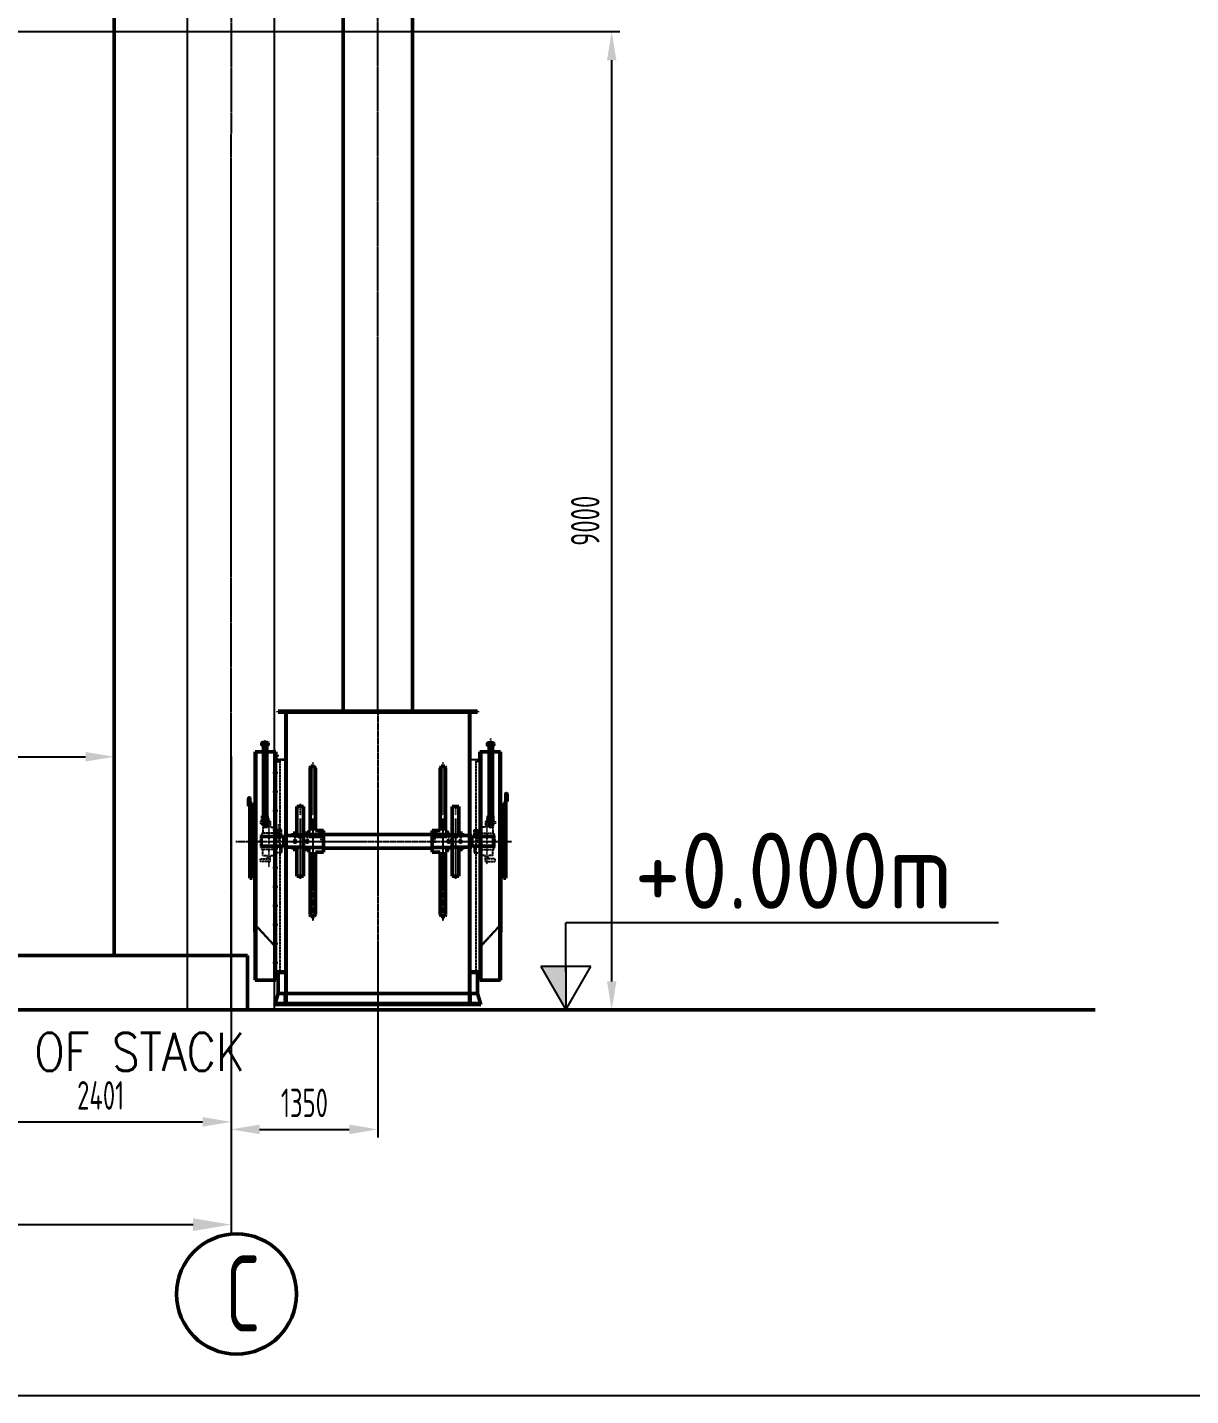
# Model space of a CAD drawing. Header units: millimetres. Extents: x -1263456 to 2767218, y -83310 to 50301.
# Drawn here: x 1107186 to 1117887, y -74078 to -61491 of the extents above; entities that cross this region are included whole.
import ezdxf

# ---------------------------------------------------------------- set-up
doc = ezdxf.new("R2010")
doc.units = ezdxf.units.MM
for name, pattern in [('AM_ISO08W050', [18, 12, -1.5, 3, -1.5]), ('AUSGEZOGEN', [0]), ('CENTER2', [1.125, 0.75, -0.125, 0.125, -0.125]), ('HIDDEN', [9.525, 6.35, -3.175]), ('PHANTOM', [63.5, 31.75, -6.35, 6.35, -6.35, 6.35, -6.35])]:
    doc.linetypes.add(name, pattern=pattern)
doc.layers.get('0').update_dxf_attribs({"color": 255, "lineweight": 50})
doc.layers.get('Defpoints').update_dxf_attribs({"linetype": 'AUSGEZOGEN'})
for name, color, linetype, lineweight in [('AM_0', 7, 'Continuous', 50), ('AM_4', 3, 'Continuous', 25), ('AM_5', 3, 'Continuous', 25), ('AM_6', 2, 'Continuous', 35), ('AM_7', 4, 'AM_ISO08W050', 25), ('AM_8', 1, 'Continuous', 25), ('PH', 6, 'PHANTOM', 5)]:
    doc.layers.add(name, color=color, linetype=linetype, lineweight=lineweight)
doc.layers.add('AM_VIEWS', color=1, linetype='Continuous', lineweight=25, plot=False)
for name, color, linetype in [('CL', 4, 'CENTER2'), ('HID', 2, 'HIDDEN'), ('HT', 8, 'Continuous')]:
    doc.layers.add(name, color=color, linetype=linetype)
doc.styles.add('ROMANS', font='romans.shx', dxfattribs={"width": 0.85})
doc.styles.get("Standard").update_dxf_attribs({"font": 'ISOCP.SHX', "width": 0.7})
doc.dimstyles.new('AM_ISO$0', dxfattribs={"dimtxt": 3.5, "dimasz": 3.5, "dimexe": 1, "dimexo": 1, "dimgap": 1.5, "dimtad": 1, "dimdsep": 46, "dimtxsty": 'Standard', "dimcen": 0, "dimclrd": 256, "dimclre": 256, "dimclrt": 2, "dimazin": 2, "dimtp": 0.1, "dimtm": 0.1, "dimtfac": 0.71, "dimtmove": 0, "dimatfit": 3, "dimfxl": 1, "dimlwd": -1, "dimlwe": -1, "dimarcsym": 1})
doc.dimstyles.new('AM_ISO$2', dxfattribs={"dimtxt": 3.25, "dimasz": 3.25, "dimexe": 1, "dimexo": 1, "dimgap": 1.5, "dimtad": 1, "dimdsep": 46, "dimtxsty": 'Standard', "dimcen": 0, "dimclrd": 256, "dimclre": 256, "dimclrt": 2, "dimazin": 2, "dimtp": 0.1, "dimtm": 0.1, "dimtfac": 0.71, "dimtmove": 0, "dimatfit": 3, "dimfxl": 1, "dimlwd": -1, "dimlwe": -1, "dimarcsym": 1})

# ---------------------------------------------------------------- blocks, each defined once
blk = doc.blocks.new('*D231')
at = {"layer": 'AM_5', "transparency": 16777216}
for p, q in [((1109060, -69268), (1109060, -72605)), ((1096660, -70963), (1096660, -72605)), ((1097010, -72505), (1108710, -72505))]:
    blk.add_line(p, q, dxfattribs=at)
for points in [[(1097010, -72447), (1097010, -72564), (1096660, -72505)], [(1108710, -72447), (1108710, -72564), (1109060, -72505)]]:
    blk.add_solid(points, dxfattribs=at)
at = {"layer": 'Defpoints', "color": 0, "transparency": 16777216}
for p in [(1109060, -69168), (1096660, -70863), (1109060, -72505)]:
    blk.add_point(p, dxfattribs=at)
at = {"layer": 'AM_5', "color": 2, "transparency": 16777216, "insert": (1102860, -72180), "char_height": 350, "attachment_point": 5}
blk.add_mtext('12400', dxfattribs=at)
blk = doc.blocks.new('grid a')
at = {"layer": 'AM_4'}
blk.add_hatch(color=256, dxfattribs=at).paths.add_polyline_path([(7.19, 0), (7.19, 4), (4.88, 4)])
for p, q in [((46.98, 8), (7.19, 8)), ((7.19, 3.5), (7.19, 8)), ((9.5, 4), (4.88, 4)), ((4.88, 4), (7.19, 0)), ((7.19, 4), (7.19, 0)), ((7.19, 0), (9.5, 4))]:
    blk.add_line(p, q, dxfattribs=at)
at = {"layer": 'AM_5'}
blk.add_line((9.5, 0), (0, 0), dxfattribs=at)
at = {"layer": 'AM_6', "color": 30}
blk.add_attdef('A', (8.6, 9.3), '', height=7, dxfattribs=at)
blk = doc.blocks.new('*D234')
at = {"layer": 'AM_5', "transparency": 16777216}
for p, q in [((1109061, -68197), (1109061, -71635)), ((1106660, -69026), (1106660, -71635)), ((1106922, -71560), (1108798, -71560))]:
    blk.add_line(p, q, dxfattribs=at)
for points in [[(1106922, -71516), (1106922, -71604), (1106660, -71560)], [(1108798, -71516), (1108798, -71604), (1109061, -71560)]]:
    blk.add_solid(points, dxfattribs=at)
at = {"layer": 'Defpoints', "color": 0, "transparency": 16777216}
for p in [(1109061, -68122, 610353), (1106660, -68951, -3), (1109061, -71560)]:
    blk.add_point(p, dxfattribs=at)
at = {"layer": 'AM_5', "color": 2, "transparency": 16777216, "insert": (1107860, -71316), "char_height": 262.5, "attachment_point": 5}
blk.add_mtext('2401', dxfattribs=at)
blk = doc.blocks.new('*D224')
at = {"layer": 'AM_5', "transparency": 16777216}
for p, q in [((1105335, -67713), (1105335, -68276)), ((1107985, -67713), (1107985, -68276)), ((1105597, -68201), (1107722, -68201))]:
    blk.add_line(p, q, dxfattribs=at)
for points in [[(1105597, -68157), (1105597, -68244), (1105335, -68201)], [(1107722, -68157), (1107722, -68244), (1107985, -68201)]]:
    blk.add_solid(points, dxfattribs=at)
at = {"layer": 'Defpoints', "color": 0, "transparency": 16777216}
for p in [(1105335, -67638), (1107985, -67638), (1107985, -68201)]:
    blk.add_point(p, dxfattribs=at)
at = {"layer": 'AM_5', "color": 2, "transparency": 16777216, "insert": (1106660, -67957), "char_height": 262.5, "attachment_point": 5}
blk.add_mtext('2650', dxfattribs=at)
blk = doc.blocks.new('A$C54237D0D')
for p, q in [((30, 2698), (948, 2698)), ((30, 2698), (30, 2688)), ((948, 2688), (30, 2688)), ((100, 2693), (100, 2259)), ((105, 2693), (105, 2698)), ((105, 2259), (105, 2693)), ((498, 2698, 156918431), (498, 2688)), ((1865, 2698), (948, 2698)), ((948, 2688), (1865, 2688)), ((1398, 2698, 156918431), (1398, 2688)), ((1790, 449), (1790, 2688)), ((1795, 449), (1793, 2688)), ((1865, 2698), (1865, 2688)), ((-68, 2405), (-113, 2405)), ((-106, 2403), (-104, 2405)), ((-106, 1638), (-106, 2403)), ((-106, 2387), (-106, 2399)), ((-78, 2405), (-76, 2403)), ((-76, 1638), (-76, 2403)), ((-76, 2387), (-76, 2399)), ((2008, 2408), (1963, 2408)), ((1970, 2406), (1972, 2408)), ((1970, 1641), (1970, 2406)), ((1970, 2390), (1970, 2402)), ((1998, 2408), (2000, 2406)), ((2000, 1641), (2000, 2406)), ((2000, 2390), (2000, 2402)), ((-181, 2324), (5, 2324)), ((-181, 2324), (-181, 224)), ((-175, 2324), (-175, 224)), ((-113, 2381), (-68, 2381)), ((-104, 2381), (-78, 2381)), ((-1, 224), (-1, 2324)), ((5, 224), (5, 2324)), ((10, 2324), (5, 2324)), ((5, 2324), (5, 2249)), ((10, 2259), (10, 2324)), ((1885, 2324), (1890, 2324)), ((1885, 2259), (1885, 2324)), ((2076, 2324), (1890, 2324)), ((1890, 224), (1890, 2324)), ((1890, 2324), (1890, 2249)), ((1896, 224), (1896, 2324)), ((1963, 2384), (2008, 2384)), ((1972, 2384), (1998, 2384)), ((2070, 2324), (2070, 224)), ((2076, 2324), (2076, 224)), ((5, 289), (5, 2259)), ((25, 2254), (15, 2254)), ((15, 2249), (25, 2249)), ((100, 298), (100, 2250)), ((105, 289), (105, 2259)), ((325, 2172), (332, 2193)), ((325, 1600), (325, 2172)), ((366, 2193), (332, 2193)), ((373, 2172), (366, 2193)), ((373, 1710), (373, 2172)), ((1522, 2172), (1529, 2193)), ((1522, 1710), (1522, 2172)), ((1529, 2193), (1563, 2193)), ((1570, 2172), (1563, 2193)), ((1570, 1600), (1570, 2172)), ((1790, 289), (1790, 2259)), ((1795, 298), (1795, 2250)), ((1870, 2254), (1880, 2254)), ((1880, 2249), (1870, 2249)), ((1890, 289), (1890, 2259)), ((-241, 1934), (-241, 1865)), ((-229, 1890), (-229, 1934)), ((-229, 1890), (-229, 1200)), ((2124, 1850), (2124, 1894)), ((2136, 1894), (2136, 1825)), ((-241, 1865), (-229, 1865)), ((-229, 1850), (-209, 1850)), ((-229, 1850), (-229, 1160)), ((-209, 1850), (-209, 1195)), ((-186, 1805), (-209, 1805)), ((-209, 1800), (-183, 1800)), ((-183, 1855), (-183, 665)), ((-183, 1800), (-183, 1802)), ((203, 1820), (203, 1710)), ((263, 1820), (203, 1820)), ((263, 1555), (263, 1820)), ((1632, 1555), (1632, 1820)), ((1632, 1820), (1692, 1820)), ((1692, 1820), (1692, 1710)), ((2078, 1855), (2078, 665)), ((2078, 1800), (2078, 1802)), ((2104, 1800), (2078, 1800)), ((2081, 1805), (2104, 1805)), ((2124, 1850), (2104, 1850)), ((2104, 1850), (2104, 1195)), ((2124, 1850), (2124, 1160)), ((2136, 1825), (2124, 1825)), ((-106, 1712), (-76, 1712)), ((-106, 1638), (-76, 1638)), ((-106, 1638), (-104, 1636)), ((-78, 1636), (-76, 1638)), ((203, 1710), (203, 1555)), ((373, 1600), (373, 1710)), ((1522, 1600), (1522, 1710)), ((1692, 1710), (1692, 1555)), ((1970, 1712), (2000, 1712)), ((1970, 1638), (1972, 1636)), ((1970, 1638), (2000, 1638)), ((1998, 1636), (2000, 1638)), ((-118, 1545), (-120, 1543)), ((-118, 1545), (-118, 1455)), ((-118, 1545), (72, 1545)), ((-104, 1636), (-78, 1636)), ((82, 1555), (168, 1555)), ((82, 1555), (82, 1445)), ((203, 1575), (168, 1575)), ((168, 1575), (168, 1555)), ((203, 1555), (168, 1555)), ((179, 1555), (179, 1575)), ((179, 1547), (179, 1555)), ((186, 1543), (179, 1547)), ((192, 1547), (179, 1547)), ((180, 1555), (180, 1575)), ((180, 1547), (180, 1555)), ((186, 1543), (192, 1547)), ((191, 1555), (191, 1575)), ((191, 1547), (191, 1555)), ((192, 1555), (192, 1575)), ((192, 1547), (192, 1555)), ((203, 1555), (210, 1555)), ((210, 1545), (210, 1561)), ((260, 1561), (210, 1561)), ((260, 1545), (210, 1545)), ((260, 1545), (260, 1561)), ((260, 1555), (262, 1555)), ((264, 1557), (264, 1557)), ((264, 1557), (363, 1557)), ((264, 1557), (264, 1442)), ((290, 1557), (290, 1575)), ((290, 1549), (290, 1557)), ((296, 1545), (290, 1549)), ((303, 1549), (290, 1549)), ((291, 1557), (291, 1575)), ((291, 1549), (291, 1557)), ((292, 1575), (292, 1557)), ((314, 1575), (292, 1575)), ((292, 1557), (314, 1557)), ((296, 1545), (303, 1549)), ((302, 1557), (302, 1575)), ((302, 1549), (302, 1557)), ((303, 1557), (303, 1575)), ((303, 1549), (303, 1557)), ((325, 1600), (314, 1600)), ((314, 1600), (314, 1546)), ((314, 1564), (449, 1564)), ((314, 1546), (449, 1546)), ((449, 1600), (373, 1600)), ((418, 1582), (418, 1600)), ((418, 1582), (418, 1600)), ((418, 1564), (418, 1582)), ((418, 1564), (418, 1582)), ((430, 1582), (430, 1600)), ((430, 1582), (430, 1600)), ((430, 1564), (430, 1582)), ((430, 1564), (430, 1582)), ((449, 1600), (449, 1441)), ((948, 1562), (449, 1562)), ((948, 1562), (1446, 1562)), ((1446, 1600), (1446, 1441)), ((1446, 1600), (1522, 1600)), ((1581, 1564), (1446, 1564)), ((1581, 1546), (1446, 1546)), ((1464, 1582), (1464, 1600)), ((1464, 1564), (1464, 1582)), ((1466, 1582), (1466, 1600)), ((1466, 1564), (1466, 1582)), ((1471, 1600), (1471, 1562)), ((1471, 1562), (1471, 1558)), ((1476, 1582), (1476, 1600)), ((1476, 1564), (1476, 1582)), ((1478, 1582), (1478, 1600)), ((1478, 1564), (1478, 1582)), ((1570, 1600), (1581, 1600)), ((1581, 1600), (1581, 1546)), ((1581, 1575), (1616, 1575)), ((1616, 1557), (1581, 1557)), ((1592, 1557), (1592, 1575)), ((1592, 1549), (1592, 1557)), ((1592, 1549), (1605, 1549)), ((1598, 1545), (1592, 1549)), ((1593, 1557), (1593, 1575)), ((1593, 1549), (1593, 1557)), ((1598, 1545), (1605, 1549)), ((1604, 1557), (1604, 1575)), ((1604, 1549), (1604, 1557)), ((1605, 1557), (1605, 1575)), ((1605, 1549), (1605, 1557)), ((1616, 1575), (1616, 1557)), ((1630, 1557), (1616, 1557)), ((1630, 1557), (1630, 1557)), ((1630, 1557), (1630, 1442)), ((1636, 1555), (1632, 1555)), ((1636, 1545), (1636, 1561)), ((1636, 1561), (1686, 1561)), ((1636, 1545), (1686, 1545)), ((1686, 1545), (1686, 1561)), ((1692, 1555), (1686, 1555)), ((1692, 1575), (1727, 1575)), ((1692, 1555), (1727, 1555)), ((1703, 1555), (1703, 1575)), ((1703, 1547), (1703, 1555)), ((1710, 1543), (1703, 1547)), ((1703, 1547), (1716, 1547)), ((1704, 1555), (1704, 1575)), ((1704, 1547), (1704, 1555)), ((1710, 1543), (1716, 1547)), ((1715, 1555), (1715, 1575)), ((1715, 1547), (1715, 1555)), ((1716, 1555), (1716, 1575)), ((1716, 1547), (1716, 1555)), ((1727, 1575), (1727, 1555)), ((1812, 1555), (1727, 1555)), ((1812, 1555), (1812, 1555)), ((1812, 1555), (1812, 1445)), ((2013, 1545), (1822, 1545)), ((1972, 1636), (1998, 1636)), ((-118, 1455), (-120, 1457)), ((-118, 1455), (72, 1455)), ((82, 1445), (82, 1445)), ((82, 1445), (168, 1445)), ((203, 1445), (168, 1445)), ((168, 1445), (168, 1425)), ((168, 1425), (203, 1425)), ((203, 1445), (263, 1445)), ((203, 1445), (203, 1180)), ((263, 1180), (263, 1445)), ((264, 1442), (264, 1500)), ((264, 1442), (264, 1443)), ((264, 1442), (363, 1442)), ((292, 1442), (292, 1425)), ((292, 1442), (448, 1442)), ((292, 1425), (314, 1425)), ((314, 1400), (314, 1442)), ((325, 1400), (314, 1400)), ((325, 1400), (325, 828)), ((449, 1400), (373, 1400)), ((373, 1400), (373, 828)), ((449, 1437), (449, 1441)), ((449, 1400), (449, 1437)), ((948, 1437), (449, 1437)), ((948, 1437), (1446, 1437)), ((1446, 1437), (1446, 1500)), ((1446, 1437), (1446, 1441)), ((1446, 1400), (1446, 1437)), ((1446, 1400), (1522, 1400)), ((1616, 1442), (1447, 1442)), ((1522, 1400), (1522, 828)), ((1570, 1400), (1581, 1400)), ((1570, 1400), (1570, 828)), ((1581, 1400), (1581, 1442)), ((1616, 1425), (1581, 1425)), ((1630, 1442), (1616, 1442)), ((1616, 1442), (1616, 1425)), ((1630, 1442), (1630, 1500)), ((1630, 1442), (1630, 1443)), ((1692, 1445), (1632, 1445)), ((1632, 1180), (1632, 1445)), ((1692, 1445), (1727, 1445)), ((1692, 1445), (1692, 1180)), ((1727, 1425), (1692, 1425)), ((1812, 1445), (1727, 1445)), ((1727, 1445), (1727, 1425)), ((1812, 1445), (1812, 1445)), ((2013, 1455), (1822, 1455)), ((-229, 1160), (-209, 1160)), ((-229, 1160), (-209, 1160)), ((-209, 1200), (-183, 1200)), ((-209, 1195), (-209, 1160)), ((-186, 1195), (-209, 1195)), ((-183, 1200), (-183, 1198)), ((203, 1180), (263, 1180)), ((1692, 1180), (1632, 1180)), ((2078, 1200), (2078, 1198)), ((2104, 1200), (2078, 1200)), ((2081, 1195), (2104, 1195)), ((2104, 1195), (2104, 1160)), ((2124, 1160), (2104, 1160)), ((325, 828), (332, 807)), ((366, 807), (332, 807)), ((373, 828), (366, 807)), ((1522, 828), (1529, 807)), ((1529, 807), (1563, 807)), ((1570, 828), (1563, 807)), ((100, -1), (100, 449)), ((105, -1), (105, 449)), ((1790, -1), (1790, 449)), ((1795, -1), (1795, 449)), ((5, 224), (5, 289)), ((10, 289), (10, 224)), ((15, 299), (25, 299)), ((25, 294), (15, 294)), ((26, 299), (95, 299)), ((95, 294), (26, 294)), ((30, 294), (30, 99)), ((100, 9), (100, 289)), ((105, 289), (105, 9)), ((1869, 299), (1800, 299)), ((1800, 294), (1869, 294)), ((1865, 99), (1865, 294)), ((1880, 299), (1870, 299)), ((1870, 294), (1880, 294)), ((1885, 289), (1885, 224)), ((1890, 224), (1890, 289)), ((-181, 224), (5, 224)), ((10, 224), (5, 224)), ((1885, 224), (1890, 224)), ((2076, 224), (1890, 224)), ((0, -1), (30, 99)), ((948, 9), (6, 9)), ((948, 99), (30, 99)), ((105, 9), (100, 9)), ((948, 99), (1865, 99)), ((948, 9), (1890, 9)), ((1895, -1), (1865, 99)), ((948, -1), (0, -1)), ((948, -1), (1895, -1))]:
    blk.add_line(p, q)
for points in [[(-120, 2399), (-120, 2387, 0.8), (-106, 2387, 0.4), (-76, 2387, 0.8), (-60, 2387), (-60, 2399, 0.8), (-76, 2399, 0.4), (-106, 2399, 0.8), (-120, 2399, 0.8)], [(1956, 2402), (1956, 2390, 0.8), (1970, 2390, 0.4), (2000, 2390, 0.8), (2016, 2390), (2016, 2402, 0.8), (2000, 2402, 0.4), (1970, 2402, 0.8), (1956, 2402, 0.8)]]:
    blk.add_lwpolyline(points, format="xyb")
for centre in [(186, 1500), (296, 1500), (1598, 1500), (1710, 1500)]:
    blk.add_circle(centre, 7)
for centre, radius, start, end in [((15, 2259), 10, 180, 270), ((15, 2259), 5, 180, 270), ((1880, 2259), 10, 270, 0), ((1880, 2259), 5, 270, 0), ((-235, 1934), 6, 351.6112, 187.2535), ((2130, 1894), 6, 352.7465, 188.3888), ((-186, 1802), 3, 0, 90), ((2081, 1802), 3, 90, 180), ((72, 1555), 10, 270, 0), ((262, 1557), 2, 270, 0), ((1632, 1557), 2, 180, 270), ((1822, 1555), 10, 180, 270), ((72, 1445), 10, 0, 90), ((186, 1500), 8, 157.4025, 115.8028), ((262, 1443), 2, 0, 90), ((296, 1500), 8, 157.4025, 115.8028), ((448, 1441), 1, 0, 90), ((1447, 1441), 1, 90, 180), ((1598, 1500), 8, 64.1972, 22.5975), ((1632, 1443), 2, 90, 180), ((1710, 1500), 8, 64.1972, 22.5975), ((1822, 1445), 10, 90, 180), ((-186, 1198), 3, 270, 0), ((2081, 1198), 3, 180, 270), ((15, 289), 10, 90, 180), ((15, 289), 5, 90, 180), ((95, 289), 10, 0, 90), ((95, 289), 5, 0, 90), ((1800, 289), 10, 90, 180), ((1800, 289), 5, 90, 180), ((1880, 289), 10, 0, 90), ((1880, 289), 5, 0, 90)]:
    blk.add_arc(centre, radius, start, end)
at = {"layer": 'CL', "ltscale": 20}
for p, q in [((948, 2699), (948, -332)), ((233, 1710), (233, 1153)), ((349, 1710), (349, 767)), ((1546, 1710), (1546, 767)), ((1662, 1710), (1662, 1153)), ((2254, 1500), (-282, 1500))]:
    blk.add_line(p, q, dxfattribs=at)
at = {"layer": 'CL', "ltscale": 0.1}
for p, q in [((-90, 2445), (-90, 1632)), ((1986, 2434), (1986, 1635)), ((349, 2225), (349, 1738)), ((1546, 2225), (1546, 1738)), ((233, 1833), (233, 1740)), ((-55, 1713), (-55, 1288)), ((1860, 1657), (1860, 1486)), ((1950, 1713), (1950, 1263)), ((35, 1615), (35, 1486)), ((186, 1586), (186, 1485)), ((296, 1586), (296, 1485)), ((424, 1606), (424, 1486)), ((1598, 1586), (1598, 1485)), ((1710, 1586), (1710, 1485))]:
    blk.add_line(p, q, dxfattribs=at)
at = {"layer": 'CL'}
for p, q in [((1903, 2289), (1858, 2289)), ((1912, 2134), (1868, 2134)), ((1912, 1959), (1868, 1959)), ((-167, 1834), (-189, 1834)), ((1912, 1784), (1868, 1784)), ((2062, 1834), (2084, 1834)), ((-167, 1634), (-189, 1634)), ((1912, 1609), (1868, 1609)), ((2062, 1634), (2084, 1634)), ((-167, 1484), (-189, 1484)), ((1912, 1434), (1868, 1434)), ((2062, 1484), (2084, 1484)), ((-167, 1334), (-189, 1334)), ((1912, 1259), (1868, 1259)), ((2062, 1334), (2084, 1334)), ((-167, 1184), (-189, 1184)), ((2062, 1184), (2084, 1184)), ((-167, 1034), (-189, 1034)), ((1912, 1084), (1868, 1084)), ((2062, 1034), (2084, 1034)), ((-167, 884), (-189, 884)), ((1912, 909), (1868, 909)), ((2062, 884), (2084, 884)), ((-167, 684), (-189, 684)), ((1912, 734), (1868, 734)), ((2062, 684), (2084, 684)), ((1912, 559), (1868, 559)), ((1912, 384), (1868, 384)), ((1901, 259), (1856, 259))]:
    blk.add_line(p, q, dxfattribs=at)
at = {"layer": 'HID', "ltscale": 0.1}
for p, q in [((5, 2239), (45, 2239)), ((5, 2233), (45, 2233)), ((10, 298), (10, 2250)), ((95, 2254), (27, 2254)), ((27, 2249), (95, 2249)), ((45, 2239), (45, 299)), ((1800, 2254), (1868, 2254)), ((1868, 2249), (1800, 2249)), ((1890, 2239), (1850, 2239)), ((1850, 2239), (1850, 299)), ((1890, 2233), (1850, 2233)), ((1885, 298), (1885, 2250)), ((-226, 1850), (-226, 1160)), ((-223, 1840), (-223, 1800)), ((-221, 1840), (-223, 1840)), ((-223, 1800), (-210, 1800)), ((-218, 1810), (-218, 1837)), ((-210, 1805), (-213, 1805)), ((1662, 1845), (1662, 1740)), ((2105, 1805), (2108, 1805)), ((2118, 1800), (2105, 1800)), ((2113, 1810), (2113, 1837)), ((2116, 1840), (2118, 1840)), ((2118, 1840), (2118, 1800)), ((2121, 1850), (2121, 1160)), ((-132, 1685), (-132, 1660)), ((-42, 1685), (-132, 1685)), ((-132, 1660), (-68, 1660)), ((-121, 1685), (-121, 1735)), ((-60, 1735), (-121, 1735)), ((-117, 1685), (-117, 1735)), ((-110, 1685), (-110, 1660)), ((-71, 1685), (-71, 1660)), ((-68, 1660), (-68, 1630)), ((-64, 1685), (-64, 1735)), ((-60, 1685), (-60, 1735)), ((-42, 1685), (-42, 1630)), ((1938, 1685), (1938, 1630)), ((1938, 1685), (2028, 1685)), ((1955, 1685), (1955, 1735)), ((1955, 1735), (2016, 1735)), ((1959, 1685), (1959, 1735)), ((1962, 1660), (1962, 1630)), ((2028, 1660), (1962, 1660)), ((1966, 1685), (1966, 1660)), ((2005, 1685), (2005, 1660)), ((2012, 1685), (2012, 1735)), ((2016, 1685), (2016, 1735)), ((2028, 1685), (2028, 1660)), ((-130, 1560), (-120, 1560)), ((-130, 1440), (-130, 1560)), ((-120, 1575), (-120, 1543)), ((10, 1575), (-120, 1575)), ((-120, 1560), (-120, 1440)), ((-120, 1543), (-120, 1457)), ((-110, 1630), (-110, 1575)), ((-110, 1630), (-68, 1630)), ((-42, 1630), (0, 1630)), ((0, 1630), (0, 1575)), ((10, 1605), (10, 1575)), ((60, 1605), (10, 1605)), ((23, 1575), (23, 1605)), ((35, 1575), (23, 1575)), ((28, 1545), (28, 1575)), ((28, 1537), (28, 1545)), ((42, 1537), (28, 1537)), ((35, 1533), (28, 1537)), ((30, 1545), (30, 1575)), ((30, 1537), (30, 1545)), ((35, 1575), (47, 1575)), ((35, 1533), (42, 1537)), ((40, 1545), (40, 1575)), ((40, 1537), (40, 1545)), ((42, 1545), (42, 1575)), ((42, 1537), (42, 1545)), ((47, 1575), (47, 1605)), ((60, 1545), (60, 1605)), ((108, 1555), (108, 1555)), ((1471, 1611), (1471, 1510)), ((1835, 1545), (1835, 1605)), ((1835, 1605), (1885, 1605)), ((1848, 1575), (1848, 1605)), ((1860, 1575), (1848, 1575)), ((1854, 1545), (1854, 1575)), ((1854, 1545), (1854, 1575)), ((1854, 1537), (1854, 1545)), ((1854, 1537), (1854, 1545)), ((1854, 1537), (1866, 1537)), ((1860, 1533), (1854, 1537)), ((1860, 1575), (1872, 1575)), ((1860, 1533), (1866, 1537)), ((1866, 1545), (1866, 1575)), ((1866, 1545), (1866, 1575)), ((1866, 1537), (1866, 1545)), ((1866, 1537), (1866, 1545)), ((1872, 1575), (1872, 1605)), ((1885, 1605), (1885, 1575)), ((1885, 1575), (2015, 1575)), ((1895, 1630), (1895, 1575)), ((1938, 1630), (1895, 1630)), ((2005, 1630), (1962, 1630)), ((2005, 1630), (2005, 1575)), ((2013, 1545), (2015, 1543)), ((2013, 1545), (2013, 1455)), ((2015, 1575), (2015, 1543)), ((2025, 1560), (2015, 1560)), ((2015, 1560), (2015, 1440)), ((2015, 1543), (2015, 1457)), ((2025, 1440), (2025, 1560)), ((-138, 1506), (-138, 1494)), ((-132, 1506), (-130, 1506)), ((-132, 1494), (-132, 1506)), ((-130, 1500), (-132, 1501)), ((-130, 1498), (-132, 1500)), ((-130, 1494), (-132, 1494)), ((-130, 1506), (-130, 1494)), ((-120, 1440), (-130, 1440)), ((-128, 1496), (-128, 1504)), ((-128, 1503), (-112, 1503)), ((-128, 1496), (-112, 1496)), ((-120, 1425), (-120, 1457)), ((10, 1425), (-120, 1425)), ((-113, 1496), (-113, 1504)), ((-110, 1370), (-110, 1425)), ((0, 1370), (0, 1425)), ((10, 1395), (10, 1425)), ((60, 1395), (10, 1395)), ((60, 1455), (60, 1395)), ((449, 1437), (449, 1500)), ((1835, 1455), (1835, 1395)), ((1835, 1395), (1885, 1395)), ((1885, 1395), (1885, 1425)), ((1885, 1425), (2015, 1425)), ((1895, 1370), (1895, 1425)), ((2005, 1370), (2005, 1425)), ((2023, 1503), (2007, 1503)), ((2023, 1496), (2007, 1496)), ((2008, 1496), (2008, 1504)), ((2013, 1455), (2015, 1457)), ((2015, 1425), (2015, 1457)), ((2015, 1440), (2025, 1440)), ((2023, 1496), (2023, 1504)), ((2027, 1506), (2025, 1506)), ((2025, 1506), (2025, 1494)), ((2025, 1500), (2027, 1501)), ((2025, 1498), (2027, 1500)), ((2025, 1494), (2027, 1494)), ((2027, 1494), (2027, 1506)), ((2033, 1506), (2033, 1494)), ((-132, 1315), (-132, 1340)), ((-132, 1340), (-68, 1340)), ((-42, 1315), (-132, 1315)), ((-110, 1370), (-68, 1370)), ((-68, 1340), (-68, 1370)), ((-42, 1370), (0, 1370)), ((-42, 1315), (-42, 1370)), ((1938, 1370), (1895, 1370)), ((1938, 1315), (1938, 1370)), ((1938, 1315), (2028, 1315)), ((2005, 1370), (1962, 1370)), ((1962, 1340), (1962, 1370)), ((2028, 1340), (1962, 1340)), ((2028, 1315), (2028, 1340)), ((-223, 1160), (-223, 1200)), ((-223, 1200), (-210, 1200)), ((-223, 1200), (-210, 1200)), ((-223, 1160), (-223, 1200)), ((-221, 1160), (-223, 1160)), ((-221, 1160), (-223, 1160)), ((-218, 1189), (-218, 1163)), ((-218, 1189), (-218, 1163)), ((-210, 1195), (-213, 1195)), ((2118, 1200), (2105, 1200)), ((2105, 1195), (2108, 1195)), ((2113, 1189), (2113, 1163)), ((2116, 1160), (2118, 1160)), ((2118, 1160), (2118, 1200)), ((-175, 729), (-1, 541)), ((-175, 723), (-1, 534)), ((2070, 729), (1896, 541)), ((2070, 723), (1896, 534)), ((5, 305), (45, 305)), ((5, 299), (45, 299)), ((1890, 305), (1850, 305)), ((1890, 299), (1850, 299))]:
    blk.add_line(p, q, dxfattribs=at)
for points in [[(-137, 1496), (-113, 1496), (-112, 1496), (-112, 1503), (-113, 1504), (-137, 1504, -0.8), (-137, 1508), (-132, 1508), (-132, 1492), (-137, 1492, -0.8), (-137, 1496, -0.4), (-137, 1504, -0.4)], [(2032, 1496), (2008, 1496), (2007, 1496), (2007, 1503), (2008, 1504), (2032, 1504, 0.8), (2032, 1508), (2027, 1508), (2027, 1492), (2032, 1492, 0.8), (2032, 1496, 0.4), (2032, 1504, 0.4)], [(82, 9, 0.414214), (90, 18), (90, 94, -0.414214), (96, 99), (100, 99), (100, -1)], [(1814, 9, -0.414214), (1805, 18), (1805, 94, 0.414214), (1800, 99), (1795, 99), (1795, -1)], [(1895, -1), (1895, 4, 0.414214), (1890, 9)]]:
    blk.add_lwpolyline(points, format="xyb", dxfattribs=at)
for centre in [(35, 1500), (1860, 1500)]:
    blk.add_circle(centre, 7, dxfattribs=at)
for centre, radius, start, end in [((95, 2259), 5, 270, 0), ((95, 2259), 10, 270, 0), ((1800, 2259), 10, 180, 270), ((1800, 2259), 5, 180, 270), ((-235, 1934), 6, 188.6042, 349.3348), ((2130, 1894), 6, 190.6652, 351.3958), ((-221, 1837), 3, 0, 90), ((-213, 1810), 5.5, 180, 270), ((2108, 1810), 5.5, 270, 0), ((2116, 1837), 3, 90, 180), ((35, 1500), 8, 157.4025, 115.8028), ((1860, 1500), 8, 64.1972, 22.5975), ((-221, 1163), 3, 270, 0), ((-221, 1163), 3, 270, 0), ((-213, 1189), 5.5, 90, 180), ((-213, 1189), 5.5, 90, 180), ((2108, 1189), 5.5, 0, 90), ((2116, 1163), 3, 180, 270)]:
    blk.add_arc(centre, radius, start, end, dxfattribs=at)
at = {"layer": 'HT'}
for p, q in [((-102, 1712), (-102, 2405)), ((-79, 1712), (-79, 2405)), ((1974, 1715), (1974, 2408)), ((1997, 1715), (1997, 2408))]:
    blk.add_line(p, q, dxfattribs=at)
for centre, start, end in [((-106, 1712), 270, 0), ((-76, 1712), 180, 270), ((1970, 1712), 270, 0), ((2000, 1712), 180, 270)]:
    blk.add_arc(centre, 3.5, start, end, dxfattribs=at)
at = {"layer": 'PH'}
for p, q in [((-223, 1840), (-226, 1840)), ((-226, 1800), (-223, 1800)), ((-181, 1855), (-183, 1855)), ((2076, 1855), (2078, 1855)), ((2118, 1840), (2121, 1840)), ((2121, 1800), (2118, 1800)), ((-226, 1200), (-223, 1200)), ((-226, 1200), (-223, 1200)), ((-226, 1160), (-223, 1160)), ((-226, 1160), (-223, 1160)), ((2121, 1200), (2118, 1200)), ((2121, 1160), (2118, 1160)), ((-181, 665), (-183, 665)), ((2076, 665), (2078, 665))]:
    blk.add_line(p, q, dxfattribs=at)
blk = doc.blocks.new('*D239')
at = {"layer": 'AM_5', "transparency": 16777216}
for p, q in [((1105635, -61530), (1112636, -61530)), ((1112561, -61793), (1112561, -70267)), ((1101367, -70530), (1112636, -70530))]:
    blk.add_line(p, q, dxfattribs=at)
for points in [[(1112518, -61793), (1112605, -61793), (1112561, -61530)], [(1112518, -70267), (1112605, -70267), (1112561, -70530)]]:
    blk.add_solid(points, dxfattribs=at)
at = {"layer": 'Defpoints', "color": 0, "transparency": 16777216}
for p in [(1105560, -61530, -3), (1101292, -70530), (1112561, -70530)]:
    blk.add_point(p, dxfattribs=at)
at = {"layer": 'AM_5', "color": 2, "transparency": 16777216, "insert": (1112318, -66030), "char_height": 262.5, "attachment_point": 5, "rotation": 90, "bg_fill": 3, "box_fill_scale": 1.1, "bg_fill_color": 256, "bg_fill_true_color": 13158600, "bg_fill_transparency": 0}
blk.add_mtext('9000', dxfattribs=at)
blk = doc.blocks.new('*D241')
at = {"layer": 'AM_5', "transparency": 16777216}
for p, q in [((1109060, -69794), (1109060, -71704)), ((1110410, -69934), (1110410, -71704)), ((1109322, -71629), (1110147, -71629))]:
    blk.add_line(p, q, dxfattribs=at)
for points in [[(1109322, -71585), (1109322, -71673), (1109060, -71629)], [(1110147, -71585), (1110147, -71673), (1110410, -71629)]]:
    blk.add_solid(points, dxfattribs=at)
at = {"layer": 'Defpoints', "color": 0, "transparency": 16777216}
for p in [(1109060, -69719), (1110410, -69859), (1110410, -71629)]:
    blk.add_point(p, dxfattribs=at)
at = {"layer": 'AM_5', "color": 2, "transparency": 16777216, "insert": (1109735, -71385), "char_height": 262.5, "attachment_point": 5, "bg_fill": 3, "box_fill_scale": 1.1, "bg_fill_color": 256, "bg_fill_true_color": 13158600, "bg_fill_transparency": 0}
blk.add_mtext('1350', dxfattribs=at)
blk = doc.blocks.new('*D248')
at = {"layer": 'AM_5', "transparency": 16777216}
blk.add_arc((1089659, -70530), 8625, 1.6193, 49.1072, dxfattribs=at)
for points in [[(1095279, -64041), (1095331, -63979), (1095119, -63853)], [(1098321, -70285), (1098240, -70287), (1098284, -70530)]]:
    blk.add_solid(points, dxfattribs=at)
at = {"layer": 'Defpoints', "color": 0, "transparency": 16777216}
for p in [(1102625, -54674, 2), (1094667, -64406, 0), (1097911, -68021), (1078370, -70530), (1117010, -70530)]:
    blk.add_point(p, dxfattribs=at)
at = {"layer": 'AM_5', "color": 2, "transparency": 16777216, "insert": (1097664, -66735), "char_height": 243.8, "attachment_point": 5, "rotation": 295.3633, "bg_fill": 3, "box_fill_scale": 1.1, "bg_fill_color": 256, "bg_fill_true_color": 13158600, "bg_fill_transparency": 0}
blk.add_mtext('50.73°', dxfattribs=at)

msp = doc.modelspace()

# ---------------------------------------------------------------- linework, layer by layer
at = {"layer": 'AM_0'}
for p, q in [((1107984.9, -70029.7, -2.5), (1107984.9, -22378.5, -2.5)), ((1104209.9, -70029.7, -2.5), (1109209.9, -70029.7, -2.5)), ((1109209.9, -70029.7, -2.5), (1109209.9, -70529.7, -2.5)), ((1109663.4, -70529.7), (1078370.5, -70529.7)), ((1078370.5, -70529.7), (1117010, -70529.7))]:
    msp.add_line(p, q, dxfattribs=at)
msp.add_circle((1109109.8, -73143.4), 552.4, dxfattribs=at)
at = {"layer": 'AM_7'}
msp.add_line((1109059.9, -70529.7), (1109076.6, -14579.8, 14180779.6), dxfattribs=at)
at = {"layer": 'AM_8'}
for p, q in [((1108659.9, -70529.7, -2.5), (1108659.9, -46279.7, -0.7)), ((1109459.9, -70529.7, -2.5), (1109459.9, -46279.7, -0.7))]:
    msp.add_line(p, q, dxfattribs=at)
at = {"layer": 'AM_VIEWS'}
msp.add_lwpolyline([(1071183.7, -12510.1), (1071183.8, -39525.3), (1073583.8, -39525.3), (1073583.8, -74078.4), (1145377.3, -74078.4), (1145377.3, -67387.6), (1158876, -67387.6), (1158876, -12510.1), (1071183.7, -12510.3)], close=True, dxfattribs=at)

# ---------------------------------------------------------------- block references
at = {"ltscale": 0.2, "xscale": -1}
msp.add_blockref('A$C54237D0D', (1111357.4, -70478.9), dxfattribs=at)
at = {"layer": 'AM_0'}
ref = msp.add_blockref('grid a', (1111420, -70529.7), dxfattribs=dict(at, xscale=99.99998750002123, yscale=99.99998750025406, zscale=99.99998750005713))
ref.add_attrib('A', '+0.000m', (1112769.6, -69599.2), dxfattribs={"layer": 'AM_6', "color": 30, "height": 700})

# ---------------------------------------------------------------- texts
at = {"layer": 'AM_6', "color": 2, "insert": (1109187.4, -70741, 1.6), "char_height": 350, "attachment_point": 3, "style": 'ROMANS'}
msp.add_mtext_dynamic_manual_height_columns('℄ OF STACK', width=3302.404, gutter_width=1750, heights=[0], dxfattribs=at)
at = {"layer": 'AM_6', "color": 30, "lineweight": 70, "insert": (1109327.1, -72789.4), "char_height": 700, "attachment_point": 3}
msp.add_mtext_dynamic_manual_height_columns('C', width=2535.673, gutter_width=3500, heights=[0], dxfattribs=at)

# ---------------------------------------------------------------- dimensions: what is measured, and where the dimension line sits
at = {"layer": 'AM_5'}
for base, p1, p2, override, picture, middle in [((1107984.9, -68200.6), (1105334.9, -67638.2), (1107984.9, -67638.2), {"dimscale": 75, "dimdec": 0}, '*D224', (1106659.9, -67956.8)), ((1109060.7, -71560.1), (1106659.9, -68950.8, -2.5), (1109060.7, -68121.6, 610352.7), {"dimscale": 75, "dimdec": 0}, '*D234', (1107860.3, -71316.3)), ((1109059.9, -72505.4), (1096659.9, -70863.1), (1109059.9, -69168), {"dimscale": 100, "dimdec": 0}, '*D231', (1102859.9, -72180.3))]:
    dim = msp.add_linear_dim(base=base, p1=p1, p2=p2, dimstyle='AM_ISO$0', override=override, dxfattribs=at)
    dim.commit()
    dim.dimension.update_dxf_attribs({"geometry": picture, "text_midpoint": middle})

# ---------------------------------------------------------------- next in the draw order: dimensions: what is measured, and where the dimension line sits
dim = msp.add_linear_dim(base=(1112561.3, -70529.7), p1=(1105559.9, -61530.1, -2.8), p2=(1101292.1, -70529.7), angle=90, dimstyle='AM_ISO$0', override={"dimscale": 75, "dimdec": 0, "dimtdec": 6, "dimtfill": 1}, dxfattribs=at)
dim.commit()
dim.dimension.update_dxf_attribs({"geometry": '*D239', "text_midpoint": (1112317.6, -66029.9)})

# ---------------------------------------------------------------- next in the draw order: linework, layer by layer
at = {"layer": 'AM_0'}
for p, q in [((1110089.9, -67790.6), (1110089.9, -61041.8)), ((1110729.9, -67790.6), (1110729.9, -61053.2))]:
    msp.add_line(p, q, dxfattribs=at)
at = {"layer": 'AM_7'}
msp.add_line((1110409.9, -67790.6), (1110409.9, -61016.7), dxfattribs=at)

# ---------------------------------------------------------------- next in the draw order: dimensions: what is measured, and where the dimension line sits
at = {"layer": 'AM_5'}
dim = msp.add_linear_dim(base=(1110409.9, -71629), p1=(1109059.9, -69718.9), p2=(1110409.9, -69858.9), dimstyle='AM_ISO$0', override={"dimscale": 75, "dimdec": 0, "dimtdec": 6, "dimtfill": 1}, dxfattribs=at)
dim.commit()
dim.dimension.update_dxf_attribs({"geometry": '*D241', "text_midpoint": (1109734.9, -71385.3)})

# ---------------------------------------------------------------- next in the draw order: dimensions: what is measured, and where the dimension line sits
dim = msp.add_angular_dim_2l(base=(1097911.1, -68021.2), line1=((1102624.9, -54673.6, 1.7), (1094666.7, -64405.8, 0.3)), line2=((1078370.5, -70529.7), (1117010, -70529.7)), dimstyle='AM_ISO$2', override={"dimscale": 75, "dimdec": 0, "dimpost": '', "dimadec": 2, "dimtdec": 6, "dimtfill": 1}, dxfattribs=at)
dim.commit()
dim.dimension.update_dxf_attribs({"geometry": '*D248', "text_midpoint": (1097664.4, -66734.8)})

doc.saveas('drawing.dxf')
